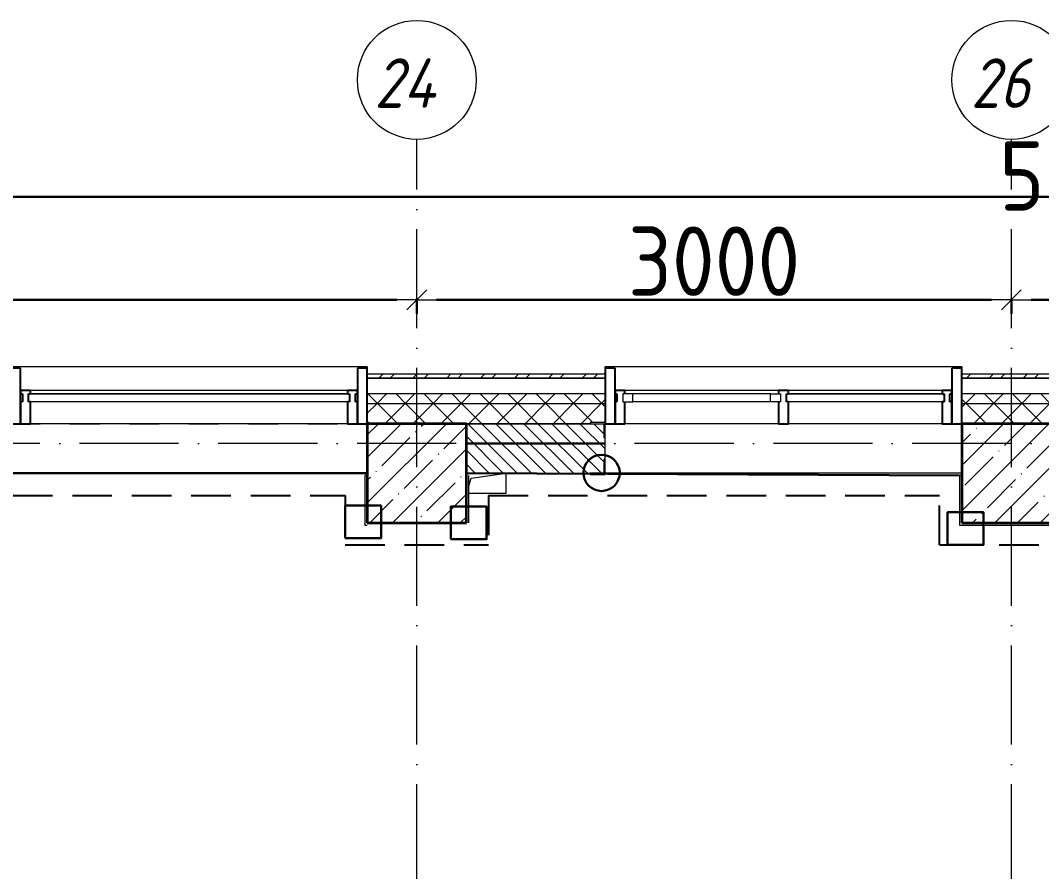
# Model space of a CAD drawing. Header units: millimetres. Extents: x -213536 to 1564669, y -45299 to 942238.
# Drawn here: x 466092 to 471244, y 434276 to 438570 of the extents above; entities that cross this region are included whole.
import ezdxf

# ---------------------------------------------------------------- set-up
doc = ezdxf.new("R2010")
doc.units = ezdxf.units.MM
for name, pattern in [('50_200_ШТРИХ_1Т_ш5_п1_п1_', [700, 500, -100, 0, -100]), ('Штрих короткий', [300, 150, -150]), ('Штриховая _2 мм - 1 мм_', [300, 200, -100])]:
    doc.linetypes.add(name, pattern=pattern)
for name, color, linetype, lineweight in [('0-1', 7, 'Continuous', 5), ('0-2', 7, 'Continuous', 9), ('2.1) ПГП окна 2.8 м', 5, 'Continuous', 30), ('3) ЖБ 4м', 3, 'Continuous', 30), ('3.1) ЖБ окна 1.2 м', 102, 'Continuous', 30), ('4) Метл уголки', 6, 'Continuous', 30), ('5) Швы', 2, 'Continuous', 30), ('Импосты витража', 7, 'Continuous', 9), ('Импосты витража-1', 7, 'Continuous', 25), ('Каркас_Импост', 7, 'Continuous', 13), ('Несущие колонны', 7, 'Continuous', 9), ('Несущие колонны-1', 7, 'Continuous', 35), ('Обобщенные модели', 7, 'Continuous', 9), ('Общие ребра', 7, 'Continuous', 9), ('Окна', 7, 'Continuous', 9), ('Оси', 7, 'Continuous', 9), ('Оси-1', 7, 'Continuous', 20), ('Оси-2', 7, '50_200_ШТРИХ_1Т_ш5_п1_п1_', 9), ('Остекление-1', 7, 'Continuous', 9), ('Перемычка-1', 7, 'Штрих короткий', 9), ('Размеры', 7, 'Continuous', 15), ('Стены', 7, 'Continuous', 9), ('Стены-1', 7, 'Continuous', 13), ('Штриховка разреза-1', 7, 'Continuous', 9)]:
    doc.layers.add(name, color=color, linetype=linetype, lineweight=lineweight)
doc.layers.add('Каркас_Импост-2', color=7, linetype='Continuous', lineweight=9, true_color=0xaaaaaa)
doc.layers.add('СТ-1_1', color=7, linetype='Штриховая _2 мм - 1 мм_', lineweight=90, true_color=0x888888)
doc.layers.get('0-2').off()
doc.styles.add('ISOCPEUR_I_1', font='isocpeui.ttf', dxfattribs={"width": 0.85, "height": 2.5})
doc.styles.add('СПДС', font='isocpeur.ttf', dxfattribs={"width": 0.9})
doc.dimstyles.new('Размера А3', dxfattribs={"dimtxt": 200, "dimasz": 100, "dimexe": 70, "dimexo": 100, "dimgap": 20, "dimtad": 1, "dimdec": 0, "dimrnd": 10, "dimzin": 0, "dimdsep": 46, "dimtxsty": 'СПДС', "dimblk": 'ARROWHEAD_6', "dimcen": 1, "dimclrd": 256, "dimclre": 256, "dimclrt": 256, "dimazin": 0, "dimtfac": 1, "dimtdec": 0, "dimtmove": 2, "dimatfit": 3, "dimfxl": 1, "dimtolj": 1, "dimtzin": 0, "dimarcsym": 0})
pattern_1 = [(45, (0, 0), (-70.71068, 70.71068), []), (135, (0, 0), (-70.71068, -70.71068), [])]

# ---------------------------------------------------------------- blocks, each defined once
blk = doc.blocks.new('Ось сетки - Круг_Ø6_00__ISO-2_5_0_9K_-16731441-АИ2_03_План отделки стен 3-го этажа _Часть 2_')
at = {"layer": 'Оси-1'}
blk.add_circle((0, 0), 3, dxfattribs=at)
blk = doc.blocks.new('ARROWHEAD_6')
at = {"color": 0, "linetype": 'Continuous'}
for p, q in [((0, 0), (-1, 0)), ((-0.5, -0.5), (0.5, 0.5))]:
    blk.add_line(p, q, dxfattribs=at)
blk = doc.blocks.new('*D4745')
at = {"layer": 'Defpoints', "color": 0, "transparency": 16777216}
for p in [(462092.1, 437266.4), (468092.1, 437266.4), (468092.1, 437160.4)]:
    blk.add_point(p, dxfattribs=at)
at = {"layer": 'Размеры', "lineweight": -2, "transparency": 16777216}
for p, q in [((462092.1, 437166.4), (462092.1, 437090.4)), ((462192.1, 437160.4), (467992.1, 437160.4)), ((468092.1, 437166.4), (468092.1, 437090.4))]:
    blk.add_line(p, q, dxfattribs=at)
at = {"layer": 'Размеры', "lineweight": -2, "transparency": 16777216, "xscale": 100, "yscale": 100, "zscale": 100, "rotation": 180}
blk.add_blockref('ARROWHEAD_6', (462092.1, 437160.4), dxfattribs=at)
at = {"layer": 'Размеры', "lineweight": -2, "transparency": 16777216, "xscale": 100, "yscale": 100, "zscale": 100}
blk.add_blockref('ARROWHEAD_6', (468092.1, 437160.4), dxfattribs=at)
at = {"layer": 'Размеры', "transparency": 16777216, "insert": (465092.1, 437355.4), "char_height": 350, "width": 2.488, "attachment_point": 5, "style": 'СПДС'}
blk.add_mtext('\\A1;6000', dxfattribs=at)
blk = doc.blocks.new('*D4746')
at = {"layer": 'Defpoints', "color": 0, "transparency": 16777216}
for p in [(468092.1, 437266.4), (471092.1, 437266.4), (471092.1, 437160.4)]:
    blk.add_point(p, dxfattribs=at)
at = {"layer": 'Размеры', "lineweight": -2, "transparency": 16777216}
for p, q in [((468092.1, 437166.4), (468092.1, 437090.4)), ((468192.1, 437160.4), (470992.1, 437160.4)), ((471092.1, 437166.4), (471092.1, 437090.4))]:
    blk.add_line(p, q, dxfattribs=at)
at = {"layer": 'Размеры', "lineweight": -2, "transparency": 16777216, "xscale": 100, "yscale": 100, "zscale": 100, "rotation": 180}
blk.add_blockref('ARROWHEAD_6', (468092.1, 437160.4), dxfattribs=at)
at = {"layer": 'Размеры', "lineweight": -2, "transparency": 16777216, "xscale": 100, "yscale": 100, "zscale": 100}
blk.add_blockref('ARROWHEAD_6', (471092.1, 437160.4), dxfattribs=at)
at = {"layer": 'Размеры', "transparency": 16777216, "insert": (469592.1, 437355.4), "char_height": 350, "width": 2.488, "attachment_point": 5, "style": 'СПДС'}
blk.add_mtext('\\A1;3000', dxfattribs=at)
blk = doc.blocks.new('*D4747')
at = {"layer": 'Defpoints', "color": 0, "transparency": 16777216}
for p in [(471092.1, 437266.4), (471642.1, 437160.4), (471642.1, 436700.1)]:
    blk.add_point(p, dxfattribs=at)
at = {"layer": 'Размеры', "lineweight": -2, "transparency": 16777216}
for p, q in [((471642.1, 436800.1), (471642.1, 437230.4)), ((471092.1, 437166.4), (471092.1, 437090.4)), ((471192.1, 437160.4), (471542.1, 437160.4))]:
    blk.add_line(p, q, dxfattribs=at)
at = {"layer": 'Размеры', "lineweight": -2, "transparency": 16777216, "xscale": 100, "yscale": 100, "zscale": 100, "rotation": 180}
blk.add_blockref('ARROWHEAD_6', (471092.1, 437160.4), dxfattribs=at)
at = {"layer": 'Размеры', "lineweight": -2, "transparency": 16777216, "xscale": 100, "yscale": 100, "zscale": 100}
blk.add_blockref('ARROWHEAD_6', (471642.1, 437160.4), dxfattribs=at)
at = {"layer": 'Размеры', "transparency": 16777216, "insert": (471367.1, 437785.4), "char_height": 350, "width": 1.866, "attachment_point": 5, "style": 'СПДС'}
blk.add_mtext('\\A1;550', dxfattribs=at)
blk = doc.blocks.new('*D4757')
at = {"layer": 'Defpoints', "color": 0, "transparency": 16777216}
for p in [(459092.1, 437785.9), (505192.1, 437679.8), (505192.1, 436700.1)]:
    blk.add_point(p, dxfattribs=at)
at = {"layer": 'Размеры', "lineweight": -2, "transparency": 16777216}
for p, q in [((505192.1, 436800.1), (505192.1, 437749.8)), ((459092.1, 437685.9), (459092.1, 437609.8)), ((459192.1, 437679.8), (505092.1, 437679.8))]:
    blk.add_line(p, q, dxfattribs=at)
at = {"layer": 'Размеры', "lineweight": -2, "transparency": 16777216, "xscale": 100, "yscale": 100, "zscale": 100, "rotation": 180}
blk.add_blockref('ARROWHEAD_6', (459092.1, 437679.8), dxfattribs=at)
at = {"layer": 'Размеры', "lineweight": -2, "transparency": 16777216, "xscale": 100, "yscale": 100, "zscale": 100}
blk.add_blockref('ARROWHEAD_6', (505192.1, 437679.8), dxfattribs=at)
at = {"layer": 'Размеры', "transparency": 16777216, "insert": (482142.1, 437874.8), "char_height": 350, "width": 2.997, "attachment_point": 5, "style": 'СПДС'}
blk.add_mtext('\\A1;46100', dxfattribs=at)
blk = doc.blocks.new('BSC_Колонна _Прямоугольная - 500х500-V116-АИ2_03_План отделки стен 3-го этажа _Часть 2_')
at = {"layer": 'Несущие колонны'}
h = blk.add_hatch(dxfattribs=at)
h.set_pattern_fill('FP_106', color=256, style=0, pattern_type=2)
h.set_pattern_definition([(45, (-40400, -11050), (-114.04925, 114.04925), []), (45, (-40285.95, -11050), (-114.04925, 114.04925), [201.613, -40.323, 3.353, -36.97])])
h.paths.add_polyline_path([(-250, -250), (250, -250), (250, 250), (-250, 250)], flags=0)
at = {"layer": 'Несущие колонны-1'}
for p, q in [((250, 250), (-250, 250)), ((-250, 250), (-250, -250)), ((250, -250), (250, 250)), ((-250, -250), (250, -250))]:
    blk.add_line(p, q, dxfattribs=at)
blk = doc.blocks.new('Проем_Дверь_Прямоугольный - 1800х2700h_оконные проемы-25805030-АИ2_03_План отделки стен 3-го этажа _Часть 2_')
at = {"layer": 'Перемычка-1'}
for p, q in [((900, 125), (-900, 125)), ((900, -125), (-900, -125))]:
    blk.add_line(p, q, dxfattribs=at)
blk = doc.blocks.new('PNS_Панель прямоугольная1 - Нр_Стекло - 40мм-25293744-АИ2_03_План отделки стен 3-го этажа _Часть 2_')
at = {"layer": 'Остекление-1'}
for p, q in [((-800, 40), (800, 40)), ((-810, 0), (810, 0)), ((800, 0), (-800, 0))]:
    blk.add_line(p, q, dxfattribs=at)
blk = doc.blocks.new('Прямоугольный импост - Импост структурный с накладкой - 150мм-25651488-АИ2_03_План отделки стен 3-го этажа _Часть 2_')
at = {"layer": 'Импосты витража'}
for p, q in [((41650, -100), (43250, -100)), ((41650, -267), (43250, -267))]:
    blk.add_line(p, q, dxfattribs=at)
blk = doc.blocks.new('Прямоугольный импост - Импост структурный с накладкой - 150мм-25651501-АИ2_03_План отделки стен 3-го этажа _Часть 2_')
at = {"layer": 'Импосты витража-1'}
for p, q in [((-25, 0), (-25, 17)), ((-25, 17), (25, 17)), ((-15, 0), (-25, 0)), ((-15, -40), (-15, 0)), ((25, 0), (15, 0)), ((15, 0), (15, -40)), ((25, 17), (25, 0)), ((-25, -150), (-25, -40)), ((-25, -40), (-15, -40)), ((15, -40), (25, -40)), ((25, -40), (25, -150)), ((25, -150), (-25, -150))]:
    blk.add_line(p, q, dxfattribs=at)
blk = doc.blocks.new('Прямоугольный импост - Откос НВФ_50х280 мм-25995271-АИ2_03_План отделки стен 3-го этажа _Часть 2_')
at = {"layer": 'Импосты витража-1'}
for p, q in [((-50, 130), (0, 130)), ((-50, -150), (-50, 130)), ((0, 130), (0, -144)), ((0, -150), (-50, -150))]:
    blk.add_line(p, q, dxfattribs=at)
blk = doc.blocks.new('Прямоугольный импост - Откос НВФ_50х280 мм-V168-АИ2_03_План отделки стен 3-го этажа _Часть 2_')
at = {"layer": 'Импосты витража-1'}
for p, q in [((0, 130), (-50, 130)), ((-50, 130), (-50, -150)), ((0, -150), (0, 130)), ((-50, -150), (0, -150))]:
    blk.add_line(p, q, dxfattribs=at)
blk = doc.blocks.new('PNS_Панель прямоугольная2 - Нр_Стекло - 40мм-26243474-АИ2_03_План отделки стен 3-го этажа _Часть 2_')
at = {"layer": 'Каркас_Импост'}
for p, q in [((-397.5, 0), (-397.5, 40)), ((-397.5, 40), (-347.5, 40)), ((-347.5, 40), (-347.5, 0)), ((397.5, 40), (347.5, 40)), ((347.5, 40), (347.5, 0)), ((397.5, 0), (397.5, 40)), ((-347.5, 0), (-397.5, 0)), ((347.5, 0), (397.5, 0))]:
    blk.add_line(p, q, dxfattribs=at)
at = {"layer": 'Каркас_Импост-2'}
for p, q in [((-347.5, 40), (347.5, 40)), ((-347.5, 0), (347.5, 0))]:
    blk.add_line(p, q, dxfattribs=at)
blk = doc.blocks.new('Прямоугольный импост - Импост структурный с накладкой - 150мм-25647633-АИ2_03_План отделки стен 3-го этажа _Часть 2_')
at = {"layer": 'Импосты витража-1'}
for p, q in [((-25, 0), (-25, 17)), ((-25, 17), (25, 17)), ((-15, 0), (-25, 0)), ((-15, -40), (-15, 0)), ((25, 17), (25, 0)), ((-25, -150), (-25, -40)), ((-25, -40), (-15, -40)), ((25, -40), (25, -150)), ((25, -150), (-25, -150))]:
    blk.add_line(p, q, dxfattribs=at)
blk = doc.blocks.new('Прямоугольный импост - Импост структурный с накладкой - 150мм-25647642-АИ2_03_План отделки стен 3-го этажа _Часть 2_')
at = {"layer": 'Импосты витража'}
for p, q in [((27275, -100), (28050, -100)), ((27275, -267), (28050, -267))]:
    blk.add_line(p, q, dxfattribs=at)
blk = doc.blocks.new('Прямоугольный импост - Импост структурный с накладкой - 150мм-V161-АИ2_03_План отделки стен 3-го этажа _Часть 2_')
at = {"layer": 'Импосты витража-1'}
for p, q in [((-25, 0), (-25, 17)), ((-25, 17), (25, 17)), ((25, 0), (15, 0)), ((15, 0), (15, -40)), ((25, 17), (25, 0)), ((-25, -150), (-25, -40)), ((15, -40), (25, -40)), ((25, -40), (25, -150)), ((25, -150), (-25, -150))]:
    blk.add_line(p, q, dxfattribs=at)
blk = doc.blocks.new('PNS_Панель прямоугольная1 - Нр_Стекло - 40мм-25259299-АИ2_03_План отделки стен 3-го этажа _Часть 2_')
at = {"layer": 'Остекление-1'}
for p, q in [((-387.5, 40), (387.5, 40)), ((-397.5, 0), (397.5, 0)), ((387.5, 0), (-387.5, 0))]:
    blk.add_line(p, q, dxfattribs=at)
blk = doc.blocks.new('Прямоугольный импост - Импост структурный с накладкой - 150мм-25647644-АИ2_03_План отделки стен 3-го этажа _Часть 2_')
at = {"layer": 'Импосты витража-1'}
for p, q in [((-25, 0), (-25, 17)), ((-25, 17), (25, 17)), ((-15, 0), (-25, 0)), ((-15, -40), (-15, 0)), ((25, 0), (15, 0)), ((15, 0), (15, -40)), ((25, 17), (25, 0)), ((-25, -150), (-25, -40)), ((-25, -40), (-15, -40)), ((15, -40), (25, -40)), ((25, -40), (25, -150)), ((25, -150), (-25, -150))]:
    blk.add_line(p, q, dxfattribs=at)
blk = doc.blocks.new('Прямоугольный импост - Откос НВФ_50х280 мм-V169-АИ2_03_План отделки стен 3-го этажа _Часть 2_')
at = {"layer": 'Импосты витража-1'}
for p, q in [((-50, 130), (0, 130)), ((-50, -150), (-50, 130)), ((0, 130), (0, -144)), ((0, -150), (-50, -150))]:
    blk.add_line(p, q, dxfattribs=at)
blk = doc.blocks.new('Прямоугольный импост - Откос НВФ_50х280 мм-V170-АИ2_03_План отделки стен 3-го этажа _Часть 2_')
at = {"layer": 'Импосты витража-1'}
for p, q in [((0, 130), (-50, 130)), ((-50, 130), (-50, -150)), ((0, -150), (0, 130)), ((-50, -150), (0, -150))]:
    blk.add_line(p, q, dxfattribs=at)
blk = doc.blocks.new('Фахверк_СКБ_Уголок - 250_2700-27497298-АИ2_03_План отделки стен 3-го этажа _Часть 2_')
at = {"layer": 'Обобщенные модели'}
for p, q in [((200, 181), (125, 181)), ((125, 181), (125, 106)), ((131, 106), (131, 175)), ((131, 175), (200, 175)), ((200, 175), (200, 181)), ((125, 106), (131, 106)), ((131, -6), (125, -6)), ((125, -6), (125, -81)), ((131, -75), (131, -6)), ((125, -81), (200, -81)), ((200, -75), (131, -75)), ((200, -81), (200, -75))]:
    blk.add_line(p, q, dxfattribs=at)
blk = doc.blocks.new('AR_Отверстие прямоугольное _в плите_ - AR_Отверстие прямоугольное _в плите_-V229-АИ2_03_План отделки стен 3-го этажа _Часть 2_')
at = {"layer": 'Обобщенные модели'}
for p, q in [((-88, -14), (-75, 25)), ((-75, 25), (100, 50)), ((100, -50), (100, 50)), ((-88, -50), (100, -50))]:
    blk.add_line(p, q, dxfattribs=at)
blk = doc.blocks.new('Отлив_СКБ - Отлив витража_120_НВФ-31885687-АИ2_03_План отделки стен 3-го этажа _Часть 2_')
at = {"layer": 'Окна'}
for p, q in [((1750, -2), (50, -2)), ((0, -120), (0, -113)), ((0, -120), (1800, -120)), ((1800, -113), (1800, -120))]:
    blk.add_line(p, q, dxfattribs=at)
blk = doc.blocks.new('0125-Р-ОО-Ш2-АР-о_23_10_2024_rvt-1-АИ2_03_План отделки стен 3-го этажа _Часть 2_')
at = {"layer": 'Несущие колонны'}
h = blk.add_hatch(dxfattribs=at)
h.set_pattern_fill('FP_2', color=256, style=0, pattern_type=2)
h.set_pattern_definition([(45, (0, 0), (-114.04925, 114.04925), []), (45, (114.05, 0), (-114.04925, 114.04925), [201.612, -40.322, 3.353, -36.97])])
h.paths.add_polyline_path([(37150, 10800), (37650, 10800), (37650, 11300), (37150, 11300)], flags=0)
at = {"layer": 'Штриховка разреза-1'}
h = blk.add_hatch(dxfattribs=at)
h.set_pattern_fill('FP_80', color=256, style=0, pattern_type=2)
h.set_pattern_definition([(45, (0, 0), (-85.5366, 85.5366), []), (45, (57.02, 0), (-85.5366, 85.5366), [])])
h.paths.add_polyline_path([(40665, 11530), (40665, 11550), (40150, 11550), (40150, 11530)], flags=0)
h.paths.add_polyline_path([(37150, 11530), (38350, 11530), (38350, 11550), (37150, 11550)], flags=0)
h.paths.add_polyline_path([(35350, 11530), (35350, 11550), (34150, 11550), (34150, 11530), (35085.5, 11530)], flags=0)
h.paths.add_polyline_path([(31357.5, 11530), (32350, 11530), (32350, 11550), (31150, 11550), (31150, 11530)], flags=0)
h.paths.add_polyline_path([(29350, 11530), (29350, 11550), (26200, 11550), (26200, 11530), (28561.5, 11530)], flags=0)
h = blk.add_hatch(dxfattribs=at)
h.set_pattern_fill('FP_81', color=256, style=0, pattern_type=2)
h.set_pattern_definition(pattern_1)
h.paths.add_polyline_path([(76700, 11400), (76700, 11450), (70350, 11450), (70350, 11400), (76093.1, 11400)], flags=0)
h.paths.add_polyline_path([(62113.2, 11400), (62550, 11400), (62550, 11450), (61350, 11450), (61350, 11400)], flags=0)
h.paths.add_polyline_path([(59317.3, 11400), (59550, 11400), (59550, 11450), (58350, 11450), (58350, 11400), (58385.3, 11400)], flags=0)
h.paths.add_polyline_path([(55350, 11400), (56550, 11400), (56550, 11450), (55350, 11450)], flags=0)
h.paths.add_polyline_path([(53259.3, 11400), (53550, 11400), (53550, 11450), (52350, 11450), (52350, 11400), (52793.3, 11400)], flags=0)
h.paths.add_polyline_path([(50550, 11400), (50550, 11450), (49350, 11450), (49350, 11400), (49997.3, 11400)], flags=0)
h.paths.add_polyline_path([(44550, 11400), (44550, 11450), (43350, 11450), (43350, 11400), (44405.4, 11400)], flags=0)
h.paths.add_polyline_path([(46350, 11400), (47550, 11400), (47550, 11450), (46350, 11450)], flags=0)
h.paths.add_polyline_path([(40677.4, 11400), (41550, 11400), (41550, 11450), (40150, 11450), (40150, 11400)], flags=0)
h.paths.add_polyline_path([(37881.4, 11400), (38350, 11400), (38350, 11450), (37150, 11450), (37150, 11400)], flags=0)
h.paths.add_polyline_path([(35350, 11400), (35350, 11450), (34150, 11450), (34150, 11400), (35085.5, 11400)], flags=0)
h.paths.add_polyline_path([(32289.5, 11400), (32350, 11400), (32350, 11450), (31150, 11450), (31150, 11400), (31357.5, 11400)], flags=0)
h.paths.add_polyline_path([(29350, 11400), (29350, 11450), (26180, 11450), (26180, 11400), (28561.5, 11400)], flags=0)
h = blk.add_hatch(dxfattribs=at)
h.set_pattern_fill('FP_81', color=256, style=0, pattern_type=2)
h.set_pattern_definition(pattern_1)
h.paths.add_polyline_path([(76700, 11300), (76700, 11400), (70350, 11400), (70350, 11306), (70425, 11306), (70425, 11300), (76093.1, 11300)], flags=0)
h.paths.add_polyline_path([(62475, 11300), (62475, 11306), (62550, 11306), (62550, 11400), (61350, 11400), (61350, 11306), (61425, 11306), (61425, 11300), (62200, 11300)], flags=0)
h.paths.add_polyline_path([(59317.3, 11300), (59475, 11300), (59475, 11306), (59550, 11306), (59550, 11400), (58350, 11400), (58350, 11306), (58425, 11306), (58425, 11300)], flags=0)
h.paths.add_polyline_path([(56475, 11300), (56475, 11306), (56550, 11306), (56550, 11400), (55350, 11400), (55350, 11306), (55425, 11306), (55425, 11300), (56200, 11300)], flags=0)
h.paths.add_polyline_path([(52700, 11300), (53475, 11300), (53475, 11306), (53550, 11306), (53550, 11400), (52350, 11400), (52350, 11306), (52425, 11306), (52425, 11300)], flags=0)
h.paths.add_polyline_path([(50475, 11300), (50475, 11306), (50550, 11306), (50550, 11400), (49350, 11400), (49350, 11306), (49425, 11306), (49425, 11300), (49997.3, 11300)], flags=0)
h.paths.add_polyline_path([(47201.4, 11300), (47475, 11300), (47475, 11306), (47550, 11306), (47550, 11400), (46350, 11400), (46350, 11306), (46425, 11306), (46425, 11300), (47200, 11300)], flags=0)
h.paths.add_polyline_path([(43700, 11300), (44475, 11300), (44475, 11306), (44550, 11306), (44550, 11400), (43350, 11400), (43350, 11306), (43425, 11306), (43425, 11300), (43473.4, 11300)], flags=0)
h.paths.add_polyline_path([(40677.4, 11300), (41475, 11300), (41475, 11306), (41550, 11306), (41550, 11400), (40150, 11400), (40150, 11300), (40650, 11300)], flags=0)
h.paths.add_polyline_path([(38275, 11300), (38275, 11306), (38350, 11306), (38350, 11400), (37150, 11400), (37150, 11300), (37881.4, 11300)], flags=0)
h.paths.add_polyline_path([(35275, 11300), (35275, 11306), (35350, 11306), (35350, 11400), (34150, 11400), (34150, 11306), (34225, 11306), (34225, 11300), (35085.5, 11300)], flags=0)
h.paths.add_polyline_path([(31357.5, 11300), (32275, 11300), (32275, 11306), (32350, 11306), (32350, 11400), (31150, 11400), (31150, 11300)], flags=0)
h.paths.add_polyline_path([(28650, 11300), (29275, 11300), (29275, 11306), (29350, 11306), (29350, 11400), (26180, 11400), (26180, 11300), (28561.5, 11300)], flags=0)
h = blk.add_hatch(dxfattribs=at)
h.set_pattern_fill('FP_1', color=256, style=0, pattern_type=2)
h.set_pattern_definition([(135, (0, 0), (-35.35534, -35.35534), [])])
h.paths.add_polyline_path([(38344, 11050), (38344, 11119), (38350, 11119), (38350, 11231), (38344, 11231), (38344, 11300), (37650, 11300), (37650, 11050), (38275, 11050)], flags=0)
at = {"layer": 'Несущие колонны-1'}
for p, q in [((37650, 11300), (37150, 11300)), ((37150, 11300), (37150, 10800)), ((37650, 10800), (37650, 11300)), ((37150, 10800), (37650, 10800))]:
    blk.add_line(p, q, dxfattribs=at)
at = {"layer": 'Общие ребра'}
for p, q in [((38350, 11450), (37150, 11450)), ((41550, 11450), (40150, 11450)), ((38350, 11400), (37150, 11400)), ((41550, 11400), (40150, 11400)), ((37650, 11300), (38275, 11300)), ((38275, 11300), (37650, 11300))]:
    blk.add_line(p, q, dxfattribs=at)
at = {"layer": 'Стены'}
for p, q in [((37150, 11050), (35350, 11050)), ((40150, 11050), (38350, 11050))]:
    blk.add_line(p, q, dxfattribs=at)
at = {"layer": 'Стены-1'}
for p, q in [((38350, 11550), (37150, 11550)), ((37150, 11550), (37150, 11530)), ((38350, 11530), (38350, 11550)), ((40665, 11550), (40150, 11550)), ((40150, 11550), (40150, 11530)), ((38350, 11530), (37150, 11530)), ((37150, 11530), (37150, 11300)), ((37150, 11530), (38350, 11530)), ((38350, 11306), (38350, 11530)), ((41550, 11530), (40150, 11530)), ((40150, 11530), (40150, 11300)), ((40150, 11530), (40665, 11530)), ((37150, 11300), (37650, 11300)), ((37650, 11300), (37650, 11050)), ((38350, 11119), (38350, 11231)), ((37650, 11050), (38275, 11050))]:
    blk.add_line(p, q, dxfattribs=at)
at = {"layer": '0-2', "rotation": 180}
for name, p in [('Отлив_СКБ - Отлив витража_120_НВФ-31885687-АИ2_03_План отделки стен 3-го этажа _Часть 2_', (37150, 11467)), ('Отлив_СКБ - Отлив витража_120_НВФ-31885687-АИ2_03_План отделки стен 3-го этажа _Часть 2_', (40150, 11467)), ('PNS_Панель прямоугольная1 - Нр_Стекло - 40мм-25293744-АИ2_03_План отделки стен 3-го этажа _Часть 2_', (36250, 11450)), ('Прямоугольный импост - Импост структурный с накладкой - 150мм-25651488-АИ2_03_План отделки стен 3-го этажа _Часть 2_', (78700, 11200)), ('PNS_Панель прямоугольная2 - Нр_Стекло - 40мм-26243474-АИ2_03_План отделки стен 3-го этажа _Часть 2_', (38837.5, 11450)), ('Прямоугольный импост - Импост структурный с накладкой - 150мм-25647642-АИ2_03_План отделки стен 3-го этажа _Часть 2_', (66500, 11200)), ('PNS_Панель прямоугольная1 - Нр_Стекло - 40мм-25259299-АИ2_03_План отделки стен 3-го этажа _Часть 2_', (39662.5, 11450)), ('Прямоугольный импост - Импост структурный с накладкой - 150мм-25647642-АИ2_03_План отделки стен 3-го этажа _Часть 2_', (67325, 11200)), ('Проем_Дверь_Прямоугольный - 1800х2700h_оконные проемы-25805030-АИ2_03_План отделки стен 3-го этажа _Часть 2_', (36250, 11175)), ('Фахверк_СКБ_Уголок - 250_2700-27497298-АИ2_03_План отделки стен 3-го этажа _Часть 2_', (38475, 11225))]:
    blk.add_blockref(name, p, dxfattribs=at)
at = {"layer": '0-2', "extrusion": (0, 0, -1)}
for name, p in [('Прямоугольный импост - Откос НВФ_50х280 мм-25995271-АИ2_03_План отделки стен 3-го этажа _Часть 2_', (-35350, 11450)), ('Прямоугольный импост - Откос НВФ_50х280 мм-V169-АИ2_03_План отделки стен 3-го этажа _Часть 2_', (-38350, 11450)), ('Прямоугольный импост - Импост структурный с накладкой - 150мм-25651501-АИ2_03_План отделки стен 3-го этажа _Часть 2_', (-35425, 11450)), ('Прямоугольный импост - Импост структурный с накладкой - 150мм-25651501-АИ2_03_План отделки стен 3-го этажа _Часть 2_', (-37075, 11450)), ('Прямоугольный импост - Импост структурный с накладкой - 150мм-V161-АИ2_03_План отделки стен 3-го этажа _Часть 2_', (-38425, 11450)), ('Прямоугольный импост - Импост структурный с накладкой - 150мм-25647633-АИ2_03_План отделки стен 3-го этажа _Часть 2_', (-39250, 11450)), ('Прямоугольный импост - Импост структурный с накладкой - 150мм-25647644-АИ2_03_План отделки стен 3-го этажа _Часть 2_', (-40075, 11450))]:
    blk.add_blockref(name, p, dxfattribs=at)
at = {"layer": '0-2'}
for name, p in [('Прямоугольный импост - Откос НВФ_50х280 мм-V168-АИ2_03_План отделки стен 3-го этажа _Часть 2_', (37150, 11450)), ('Прямоугольный импост - Откос НВФ_50х280 мм-V170-АИ2_03_План отделки стен 3-го этажа _Часть 2_', (40150, 11450)), ('Проем_Дверь_Прямоугольный - 1800х2700h_оконные проемы-25805030-АИ2_03_План отделки стен 3-го этажа _Часть 2_', (39250, 11175)), ('BSC_Колонна _Прямоугольная - 500х500-V116-АИ2_03_План отделки стен 3-го этажа _Часть 2_', (40400, 11050)), ('AR_Отверстие прямоугольное _в плите_ - AR_Отверстие прямоугольное _в плите_-V229-АИ2_03_План отделки стен 3-го этажа _Часть 2_', (37750, 11000))]:
    blk.add_blockref(name, p, dxfattribs=at)
blk = doc.blocks.new('3этНиз')
at = {"layer": 'СТ-1_1', "lineweight": 25}
for p, q in [((462454.1, 436173.4), (467730.1, 436173.4)), ((467730.1, 436173.4), (467730.1, 435923.4)), ((468454.1, 436173.4), (468454.1, 435923.4)), ((468454.1, 436173.4), (470730.1, 436173.4)), ((470730.1, 435923.4), (470730.1, 436173.4)), ((467730.1, 435923.4), (468454.1, 435923.4)), ((470730.1, 435923.4), (472004.1, 435923.4))]:
    blk.add_line(p, q, dxfattribs=at)
at = {"layer": 'Стены-1'}
for p, q in [((467830.1, 436273.4), (467830.1, 436023.4)), ((467842.1, 436273.4), (467830.1, 436273.4)), ((467842.1, 436035.4), (467842.1, 436273.4)), ((468342.1, 436285.4), (468342.1, 436035.4)), ((468354.1, 436285.4), (468342.1, 436285.4)), ((468354.1, 436035.4), (468354.1, 436273.4)), ((470830.1, 436273.4), (470830.1, 436023.4)), ((470842.1, 436273.4), (470830.1, 436273.4)), ((467830.1, 436023.4), (467842.1, 436023.4)), ((470830.1, 436023.4), (471904.1, 436023.4))]:
    blk.add_line(p, q, dxfattribs=at)
at = {"layer": '0-1'}
blk.add_blockref('0125-Р-ОО-Ш2-АР-о_23_10_2024_rvt-1-АИ2_03_План отделки стен 3-го этажа _Часть 2_', (430692.1, 425235.4), dxfattribs=at)
blk = doc.blocks.new('Ось 3 этаж')
at = {"layer": 'Оси-2'}
for p, q in [((468092.1, 423014.8), (468092.1, 437970.1)), ((471092.1, 423014.8), (471092.1, 437970.1)), ((536900.4, 436435.4), (428373.3, 436435.4))]:
    blk.add_line(p, q, dxfattribs=at)
at = {"layer": 'Оси-1', "xscale": 99.99999999999993, "yscale": 99.99999999999993, "zscale": 99.99999999999993}
for p in [(468092.1, 438270.1), (471092.1, 438270.1)]:
    blk.add_blockref('Ось сетки - Круг_Ø6_00__ISO-2_5_0_9K_-16731441-АИ2_03_План отделки стен 3-го этажа _Часть 2_', p, dxfattribs=at)
at = {"layer": 'Оси', "char_height": 250, "attachment_point": 1, "style": 'ISOCPEUR_I_1'}
for s, insert, width in [('24', (467878.2, 438378.9), 425.696), ('26', (470887.2, 438378.9), 404.05)]:
    blk.add_mtext(s, dxfattribs=dict(at, insert=insert, width=width))
at = {"layer": 'Размеры'}
for base, p1, p2, picture, middle in [((505192.1, 437679.8), (459092.1, 437785.9), (505192.1, 436700.1), '*D4757', (482142.1, 437874.8)), ((471642.1, 437160.4), (471092.1, 437266.4), (471642.1, 436700.1), '*D4747', (471367.1, 437785.4)), ((468092.1, 437160.4), (462092.1, 437266.4), (468092.1, 437266.4), '*D4745', (465092.1, 437355.4)), ((471092.1, 437160.4), (468092.1, 437266.4), (471092.1, 437266.4), '*D4746', (469592.1, 437355.4))]:
    dim = blk.add_linear_dim(base=base, p1=p1, p2=p2, dimstyle='Размера А3', override={"dimtxt": 350}, dxfattribs=at)
    dim.commit()
    dim.dimension.update_dxf_attribs({"geometry": picture, "text_midpoint": middle})

msp = doc.modelspace()

# ---------------------------------------------------------------- linework, layer by layer
at = {"layer": '2.1) ПГП окна 2.8 м'}
msp.add_lwpolyline([(468342.1, 436435.4), (469042.1, 436435.4)], dxfattribs=at)
at = {"layer": '3) ЖБ 4м'}
for points in [[(467842.1, 436285.4), (467842.1, 436035.4), (468342.1, 436035.4), (468342.1, 436285.4)], [(470842.1, 436285.4), (470842.1, 436035.4), (471892.1, 436035.4), (471892.1, 436285.4)]]:
    msp.add_lwpolyline(points, dxfattribs=at)
at = {"layer": '3.1) ЖБ окна 1.2 м'}
for points in [[(467842.1, 436285.4), (462354.1, 436285.4)], [(470830.1, 436273.4), (468342.1, 436285.4)]]:
    msp.add_lwpolyline(points, dxfattribs=at)
at = {"layer": '4) Метл уголки'}
for points in [[(467730.1, 435957.1), (467911.4, 435957.1), (467911.4, 436121.8), (467730.1, 436121.8)], [(468263.1, 435952.5), (468444.4, 435952.5), (468444.4, 436117.2), (468263.1, 436117.2)], [(470769.8, 435923.4), (470951, 435923.4), (470951, 436088.2), (470769.8, 436088.2)]]:
    msp.add_lwpolyline(points, close=True, dxfattribs=at)
at = {"layer": '5) Швы'}
msp.add_circle((469024.2, 436287.3), 91.6, dxfattribs=at)

# ---------------------------------------------------------------- block references
at = {"color": 5, "lineweight": 30}
msp.add_blockref('Ось 3 этаж', (0, 0), dxfattribs=at)
at = {"layer": '3) ЖБ 4м'}
msp.add_blockref('3этНиз', (0, 0), dxfattribs=at)

doc.saveas('drawing.dxf')
